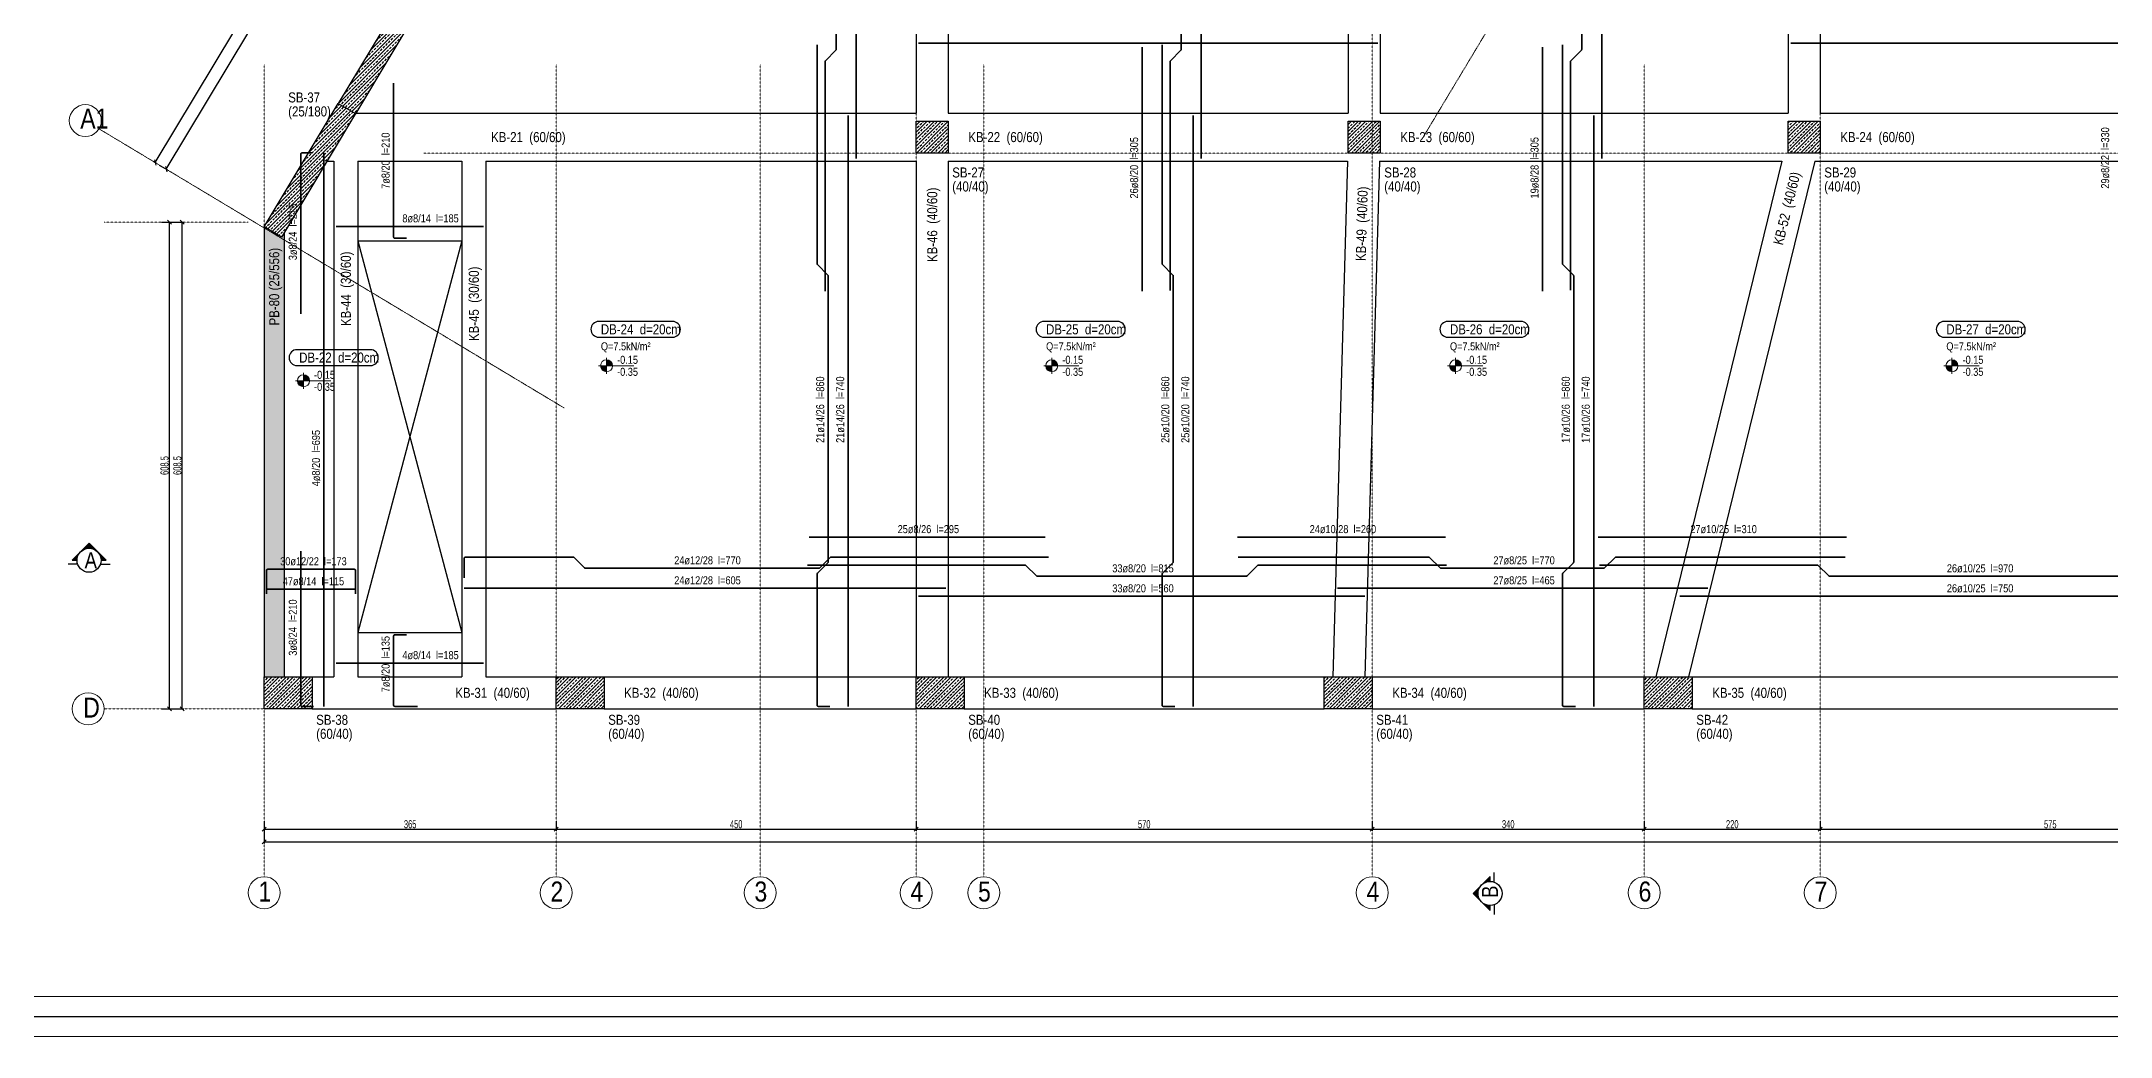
# Model space of a CAD drawing. Header units: millimetres. Extents: x -267 to 94375, y 6431 to 10838.
# Drawn here: x 64908 to 67494, y 6532 to 7776 of the extents above; entities that cross this region are included whole.
import ezdxf
from ezdxf.enums import TextEntityAlignment as Align

# ---------------------------------------------------------------- set-up
doc = ezdxf.new("R2010")
doc.units = ezdxf.units.MM
doc.header["$LTSCALE"] = 0.0001
doc.linetypes.add('DASHED', pattern=[19.05, 12.7, -6.35])
for name, color, linetype, lineweight in [('AKS BALONU (BEYKENT)', 7, 'Continuous', 20), ('AKS CIZGISI (BEYKENT)', 252, 'DASHED', 20), ('AKS NO (BEYKENT)', 3, 'Continuous', 20), ('AKS OLCU (BEYKENT)', 200, 'Continuous', 20), ('CIZGI (BEYKENT)', 1, 'Continuous', 20), ('DONATI (BEYKENT)', 4, 'Continuous', 35), ('DONATI YAZISI (BEYKENT)', 3, 'Continuous', 20), ('DOSEME ISMI (BEYKENT)', 9, 'Continuous', 20), ('DOSEME PAFTA (BEYKENT)', 3, 'Continuous', 20), ('DOSEME SINIRI (BEYKENT)', 2, 'Continuous', 30), ('KESIT (BEYKENT)', 151, 'Continuous', 25), ('KESIT ISMI (BEYKENT)', 6, 'Continuous', 20), ('KIRIS (BEYKENT)', 2, 'Continuous', 30), ('KIRIS ISMI (BEYKENT)', 40, 'Continuous', 20), ('KOLON (BEYKENT)', 3, 'Continuous', 30), ('KOLON ISMI (BEYKENT)', 91, 'Continuous', 20), ('KOT CIZGI (BEYKENT)', 120, 'Continuous', 20), ('KOT YAZI (BEYKENT)', 7, 'Continuous', 20), ('PERDE (BEYKENT)', 6, 'Continuous', 30), ('PERDE ISMI (BEYKENT)', 240, 'Continuous', 20), ('SHEETSUMMARY-50', 152, 'Continuous', 20), ('SheetView', 40, 'Continuous', 20), ('SheetViewOut', 231, 'Continuous', 20), ('TARAMA (BEYKENT)', 252, 'Continuous', 25), ('YAZI (BEYKENT)', 140, 'Continuous', 20)]:
    doc.layers.add(name, color=color, linetype=linetype, lineweight=lineweight)
doc.styles.add('DONATI YAZISI (BEYKENT)', font='')
doc.styles.add('DSMOLC-50', font='bahnschrift light condensed', dxfattribs={"width": 0.75, "height": 10})
doc.styles.add('KOT (BEYKENT)', font='')
doc.styles.add('YAZI (BEYKENT)', font='')
doc.styles.get('DONATI YAZISI (BEYKENT)').set_extended_font_data('Bahnschrift Light Condensed')
doc.styles.get('KOT (BEYKENT)').set_extended_font_data('Bahnschrift Light Condensed')
doc.styles.get('YAZI (BEYKENT)').set_extended_font_data('Bahnschrift Light Condensed')
doc.dimstyles.new('DSMOLC-50', dxfattribs={"dimtxt": 10, "dimasz": 5, "dimexe": 2, "dimexo": 2, "dimgap": 1, "dimtad": 1, "dimdec": 1, "dimrnd": 0.5, "dimzin": 12, "dimdsep": 46, "dimtxsty": 'DSMOLC-50', "dimblk": 'OBLIQUE', "dimblk1": 'OBLIQUE', "dimblk2": 'OBLIQUE', "dimcen": 0, "dimclrt": 7, "dimadec": 0, "dimazin": 0, "dimtfac": 1, "dimtdec": 4, "dimtix": 1, "dimtmove": 2, "dimatfit": 3, "dimfxl": 1, "dimtzin": 0, "dimarcsym": 0})
pattern_1 = [(45, (63534.0714, 6088.7264), (-4.490128, 4.490128), []), (45, (63538.5616, 6088.7264), (-4.490128, 4.490128), [3.175, -1.5875])]
pattern_2 = [(45, (63534.0714, 6088.7264), (-4.419417, 4.419417), []), (45, (63538.491, 6088.7264), (-4.419417, 4.419417), [3.125, -1.5625])]

# ---------------------------------------------------------------- blocks, each defined once
blk = doc.blocks.new('_Oblique')
at = {"color": 0, "linetype": 'ByBlock', "lineweight": -2}
blk.add_line((-0.5, -0.5), (0.5, 0.5), dxfattribs=at)
blk = doc.blocks.new('*D1121')
at = {"layer": 'AKS OLCU (BEYKENT)', "color": 0, "lineweight": -2, "transparency": 16777216}
for p, q in [((65186, 6801.3), (65186, 6789.3)), ((65186, 6791.3), (65551, 6791.3)), ((65551, 6801.3), (65551, 6789.3))]:
    blk.add_line(p, q, dxfattribs=at)
at = {"layer": 'DEFPOINTS', "color": 0, "lineweight": -3, "transparency": 16777216}
for p in [(65186, 6803.3), (65551, 6803.3), (65551, 6791.3)]:
    blk.add_point(p, dxfattribs=at)
at = {"layer": 'AKS OLCU (BEYKENT)', "color": 0, "lineweight": -2, "transparency": 16777216, "xscale": 5, "yscale": 5, "zscale": 5, "rotation": 180}
blk.add_blockref('_Oblique', (65186, 6791.3), dxfattribs=at)
at = {"layer": 'AKS OLCU (BEYKENT)', "color": 0, "lineweight": -2, "transparency": 16777216, "xscale": 5, "yscale": 5, "zscale": 5}
blk.add_blockref('_Oblique', (65551, 6791.3), dxfattribs=at)
at = {"layer": 'AKS OLCU (BEYKENT)', "color": 7, "transparency": 16777216, "insert": (65368.5, 6797.4), "char_height": 10, "attachment_point": 5, "style": 'DSMOLC-50'}
blk.add_mtext('365', dxfattribs=at)
blk = doc.blocks.new('*D1122')
at = {"layer": 'AKS OLCU (BEYKENT)', "color": 0, "lineweight": -2, "transparency": 16777216}
for p, q in [((65551, 6801.3), (65551, 6789.3)), ((65551, 6791.3), (66001, 6791.3)), ((66001, 6801.3), (66001, 6789.3))]:
    blk.add_line(p, q, dxfattribs=at)
at = {"layer": 'DEFPOINTS', "color": 0, "lineweight": -3, "transparency": 16777216}
for p in [(65551, 6803.3), (66001, 6803.3), (66001, 6791.3)]:
    blk.add_point(p, dxfattribs=at)
at = {"layer": 'AKS OLCU (BEYKENT)', "color": 0, "lineweight": -2, "transparency": 16777216, "xscale": 5, "yscale": 5, "zscale": 5, "rotation": 180}
blk.add_blockref('_Oblique', (65551, 6791.3), dxfattribs=at)
at = {"layer": 'AKS OLCU (BEYKENT)', "color": 0, "lineweight": -2, "transparency": 16777216, "xscale": 5, "yscale": 5, "zscale": 5}
blk.add_blockref('_Oblique', (66001, 6791.3), dxfattribs=at)
at = {"layer": 'AKS OLCU (BEYKENT)', "color": 7, "transparency": 16777216, "insert": (65776, 6797.4), "char_height": 10, "attachment_point": 5, "style": 'DSMOLC-50'}
blk.add_mtext('450', dxfattribs=at)
blk = doc.blocks.new('*D1123')
at = {"layer": 'AKS OLCU (BEYKENT)', "color": 0, "lineweight": -2, "transparency": 16777216}
for p, q in [((66001, 6801.3), (66001, 6789.3)), ((66001, 6791.3), (66571, 6791.3)), ((66571, 6801.3), (66571, 6789.3))]:
    blk.add_line(p, q, dxfattribs=at)
at = {"layer": 'DEFPOINTS', "color": 0, "lineweight": -3, "transparency": 16777216}
for p in [(66001, 6803.3), (66571, 6803.3), (66571, 6791.3)]:
    blk.add_point(p, dxfattribs=at)
at = {"layer": 'AKS OLCU (BEYKENT)', "color": 0, "lineweight": -2, "transparency": 16777216, "xscale": 5, "yscale": 5, "zscale": 5, "rotation": 180}
blk.add_blockref('_Oblique', (66001, 6791.3), dxfattribs=at)
at = {"layer": 'AKS OLCU (BEYKENT)', "color": 0, "lineweight": -2, "transparency": 16777216, "xscale": 5, "yscale": 5, "zscale": 5}
blk.add_blockref('_Oblique', (66571, 6791.3), dxfattribs=at)
at = {"layer": 'AKS OLCU (BEYKENT)', "color": 7, "transparency": 16777216, "insert": (66286, 6797.4), "char_height": 10, "attachment_point": 5, "style": 'DSMOLC-50'}
blk.add_mtext('570', dxfattribs=at)
blk = doc.blocks.new('*D1124')
at = {"layer": 'AKS OLCU (BEYKENT)', "color": 0, "lineweight": -2, "transparency": 16777216}
for p, q in [((66571, 6801.3), (66571, 6789.3)), ((66571, 6791.3), (66911, 6791.3)), ((66911, 6801.3), (66911, 6789.3))]:
    blk.add_line(p, q, dxfattribs=at)
at = {"layer": 'DEFPOINTS', "color": 0, "lineweight": -3, "transparency": 16777216}
for p in [(66571, 6803.3), (66911, 6803.3), (66911, 6791.3)]:
    blk.add_point(p, dxfattribs=at)
at = {"layer": 'AKS OLCU (BEYKENT)', "color": 0, "lineweight": -2, "transparency": 16777216, "xscale": 5, "yscale": 5, "zscale": 5, "rotation": 180}
blk.add_blockref('_Oblique', (66571, 6791.3), dxfattribs=at)
at = {"layer": 'AKS OLCU (BEYKENT)', "color": 0, "lineweight": -2, "transparency": 16777216, "xscale": 5, "yscale": 5, "zscale": 5}
blk.add_blockref('_Oblique', (66911, 6791.3), dxfattribs=at)
at = {"layer": 'AKS OLCU (BEYKENT)', "color": 7, "transparency": 16777216, "insert": (66741, 6797.4), "char_height": 10, "attachment_point": 5, "style": 'DSMOLC-50'}
blk.add_mtext('340', dxfattribs=at)
blk = doc.blocks.new('*D1125')
at = {"layer": 'AKS OLCU (BEYKENT)', "color": 0, "lineweight": -2, "transparency": 16777216}
for p, q in [((66911, 6801.3), (66911, 6789.3)), ((66911, 6791.3), (67131, 6791.3)), ((67131, 6801.3), (67131, 6789.3))]:
    blk.add_line(p, q, dxfattribs=at)
at = {"layer": 'DEFPOINTS', "color": 0, "lineweight": -3, "transparency": 16777216}
for p in [(66911, 6803.3), (67131, 6803.3), (67131, 6791.3)]:
    blk.add_point(p, dxfattribs=at)
at = {"layer": 'AKS OLCU (BEYKENT)', "color": 0, "lineweight": -2, "transparency": 16777216, "xscale": 5, "yscale": 5, "zscale": 5, "rotation": 180}
blk.add_blockref('_Oblique', (66911, 6791.3), dxfattribs=at)
at = {"layer": 'AKS OLCU (BEYKENT)', "color": 0, "lineweight": -2, "transparency": 16777216, "xscale": 5, "yscale": 5, "zscale": 5}
blk.add_blockref('_Oblique', (67131, 6791.3), dxfattribs=at)
at = {"layer": 'AKS OLCU (BEYKENT)', "color": 7, "transparency": 16777216, "insert": (67021, 6797.4), "char_height": 10, "attachment_point": 5, "style": 'DSMOLC-50'}
blk.add_mtext('220', dxfattribs=at)
blk = doc.blocks.new('*D1126')
at = {"layer": 'AKS OLCU (BEYKENT)', "color": 0, "lineweight": -2, "transparency": 16777216}
for p, q in [((67131, 6801.3), (67131, 6789.3)), ((67131, 6791.3), (67706, 6791.3)), ((67706, 6801.3), (67706, 6789.3))]:
    blk.add_line(p, q, dxfattribs=at)
at = {"layer": 'DEFPOINTS', "color": 0, "lineweight": -3, "transparency": 16777216}
for p in [(67131, 6803.3), (67706, 6803.3), (67706, 6791.3)]:
    blk.add_point(p, dxfattribs=at)
at = {"layer": 'AKS OLCU (BEYKENT)', "color": 0, "lineweight": -2, "transparency": 16777216, "xscale": 5, "yscale": 5, "zscale": 5, "rotation": 180}
blk.add_blockref('_Oblique', (67131, 6791.3), dxfattribs=at)
at = {"layer": 'AKS OLCU (BEYKENT)', "color": 0, "lineweight": -2, "transparency": 16777216, "xscale": 5, "yscale": 5, "zscale": 5}
blk.add_blockref('_Oblique', (67706, 6791.3), dxfattribs=at)
at = {"layer": 'AKS OLCU (BEYKENT)', "color": 7, "transparency": 16777216, "insert": (67418.5, 6797.3), "char_height": 10, "attachment_point": 5, "style": 'DSMOLC-50'}
blk.add_mtext('575', dxfattribs=at)
blk = doc.blocks.new('*D1145')
at = {"layer": 'AKS OLCU (BEYKENT)', "color": 0, "lineweight": -2, "transparency": 16777216}
for p, q in [((65186, 6801.3), (65186, 6773.3)), ((71556, 6801.3), (71556, 6773.3)), ((65186, 6775.3), (71556, 6775.3))]:
    blk.add_line(p, q, dxfattribs=at)
at = {"layer": 'DEFPOINTS', "color": 0, "lineweight": -3, "transparency": 16777216}
for p in [(65186, 6803.3), (71556, 6803.3), (71556, 6775.3)]:
    blk.add_point(p, dxfattribs=at)
at = {"layer": 'AKS OLCU (BEYKENT)', "color": 0, "lineweight": -2, "transparency": 16777216, "xscale": 5, "yscale": 5, "zscale": 5, "rotation": 180}
blk.add_blockref('_Oblique', (65186, 6775.3), dxfattribs=at)
at = {"layer": 'AKS OLCU (BEYKENT)', "color": 0, "lineweight": -2, "transparency": 16777216, "xscale": 5, "yscale": 5, "zscale": 5}
blk.add_blockref('_Oblique', (71556, 6775.3), dxfattribs=at)
at = {"layer": 'AKS OLCU (BEYKENT)', "color": 7, "transparency": 16777216, "insert": (68371, 6781.4), "char_height": 10, "attachment_point": 5, "style": 'DSMOLC-50'}
blk.add_mtext('6370', dxfattribs=at)
blk = doc.blocks.new('*D1146')
at = {"layer": 'AKS OLCU (BEYKENT)', "color": 0, "lineweight": -2, "transparency": 16777216}
for p, q in [((65057.6, 7550.2), (65069.6, 7550.2)), ((65067.6, 6941.8), (65067.6, 7550.2)), ((65057.6, 6941.8), (65069.6, 6941.8))]:
    blk.add_line(p, q, dxfattribs=at)
at = {"layer": 'DEFPOINTS', "color": 0, "lineweight": -3, "transparency": 16777216}
for p in [(65055.6, 7550.2), (65067.6, 7550.2), (65055.6, 6941.8)]:
    blk.add_point(p, dxfattribs=at)
at = {"layer": 'AKS OLCU (BEYKENT)', "color": 0, "lineweight": -2, "transparency": 16777216, "xscale": 5, "yscale": 5, "zscale": 5}
for p, rotation in [((65067.6, 7550.2), 90), ((65067.6, 6941.8), 270)]:
    blk.add_blockref('_Oblique', p, dxfattribs=dict(at, rotation=rotation))
at = {"layer": 'AKS OLCU (BEYKENT)', "color": 7, "transparency": 16777216, "insert": (65061.5, 7246), "char_height": 10, "attachment_point": 5, "rotation": 90, "style": 'DSMOLC-50'}
blk.add_mtext('608.5', dxfattribs=at)
blk = doc.blocks.new('*D1147')
at = {"layer": 'AKS OLCU (BEYKENT)', "color": 0, "lineweight": -2, "transparency": 16777216}
for p, q in [((65057.6, 7550.2), (65085.6, 7550.2)), ((65083.6, 6941.8), (65083.6, 7550.2)), ((65057.6, 6941.8), (65085.6, 6941.8))]:
    blk.add_line(p, q, dxfattribs=at)
at = {"layer": 'DEFPOINTS', "color": 0, "lineweight": -3, "transparency": 16777216}
for p in [(65055.6, 7550.2), (65083.6, 7550.2), (65055.6, 6941.8)]:
    blk.add_point(p, dxfattribs=at)
at = {"layer": 'AKS OLCU (BEYKENT)', "color": 0, "lineweight": -2, "transparency": 16777216, "xscale": 5, "yscale": 5, "zscale": 5}
for p, rotation in [((65083.6, 7550.2), 90), ((65083.6, 6941.8), 270)]:
    blk.add_blockref('_Oblique', p, dxfattribs=dict(at, rotation=rotation))
at = {"layer": 'AKS OLCU (BEYKENT)', "color": 7, "transparency": 16777216, "insert": (65077.5, 7246), "char_height": 10, "attachment_point": 5, "rotation": 90, "style": 'DSMOLC-50'}
blk.add_mtext('608.5', dxfattribs=at)
blk = doc.blocks.new('*D1148')
at = {"layer": 'AKS OLCU (BEYKENT)', "color": 0, "lineweight": -2, "transparency": 16777216}
for p, q in [((65063.5, 7616.7), (65358.4, 8107.8)), ((65349.8, 8112.9), (65360.1, 8106.8)), ((65054.9, 7621.8), (65065.2, 7615.6))]:
    blk.add_line(p, q, dxfattribs=at)
at = {"layer": 'DEFPOINTS', "color": 0, "lineweight": -3, "transparency": 16777216}
for p in [(65348.1, 8114), (65358.4, 8107.8), (65053.2, 7622.8)]:
    blk.add_point(p, dxfattribs=at)
at = {"layer": 'AKS OLCU (BEYKENT)', "color": 0, "lineweight": -2, "transparency": 16777216, "xscale": 5, "yscale": 5, "zscale": 5}
for p, rotation in [((65358.4, 8107.8), 59.02034631151614), ((65063.5, 7616.7), 239.0203463115161)]:
    blk.add_blockref('_Oblique', p, dxfattribs=dict(at, rotation=rotation))
at = {"layer": 'AKS OLCU (BEYKENT)', "color": 7, "transparency": 16777216, "insert": (65205.7, 7865.4), "char_height": 10, "attachment_point": 5, "rotation": 59.0203, "style": 'DSMOLC-50'}
blk.add_mtext('573', dxfattribs=at)
blk = doc.blocks.new('*D1151')
at = {"layer": 'AKS OLCU (BEYKENT)', "color": 0, "lineweight": -2, "transparency": 16777216}
for p, q in [((65049.8, 7624.9), (65949.8, 9124)), ((65951.6, 9123), (65948.1, 9125.1)), ((65051.5, 7623.9), (65048.1, 7625.9))]:
    blk.add_line(p, q, dxfattribs=at)
at = {"layer": 'DEFPOINTS', "color": 0, "lineweight": -3, "transparency": 16777216}
for p in [(65949.8, 9124), (65953.3, 9122), (65053.2, 7622.8)]:
    blk.add_point(p, dxfattribs=at)
at = {"layer": 'AKS OLCU (BEYKENT)', "color": 0, "lineweight": -2, "transparency": 16777216, "xscale": 5, "yscale": 5, "zscale": 5}
for p, rotation in [((65949.8, 9124), 59.02034631151614), ((65049.8, 7624.9), 239.0203463115161)]:
    blk.add_blockref('_Oblique', p, dxfattribs=dict(at, rotation=rotation))
at = {"layer": 'AKS OLCU (BEYKENT)', "color": 7, "transparency": 16777216, "insert": (65494.6, 8377.6), "char_height": 10, "attachment_point": 5, "rotation": 59.0203, "style": 'DSMOLC-50'}
blk.add_mtext('1748.5', dxfattribs=at)

msp = doc.modelspace()

# ---------------------------------------------------------------- hatches: boundary and pattern name
at = {"layer": 'KESIT (BEYKENT)', "lineweight": -3}
h = msp.add_hatch(color=256, dxfattribs=at)
h.dxf.hatch_style = 1
h.paths.add_polyline_path([(64977.71, 7138.11), (64967.1, 7148.72), (64956.5, 7138.11, -0.1989124), (64967.1, 7142.51, -0.1989124)])
h = msp.add_hatch(color=256, dxfattribs=at)
h.dxf.hatch_style = 1
h.paths.add_polyline_path([(64952.1, 7127.51, -0.1989124), (64956.5, 7138.11), (64945.89, 7127.51)])
h = msp.add_hatch(color=256, dxfattribs=at)
h.dxf.hatch_style = 1
h.paths.add_polyline_path([(64988.32, 7127.51), (64977.71, 7138.11, -0.1989124), (64982.1, 7127.51)])
h = msp.add_hatch(color=256, dxfattribs=at)
h.dxf.hatch_style = 1
h.paths.add_polyline_path([(66718.26, 6732.15), (66707.66, 6721.54, -0.1989124), (66718.26, 6725.94)])
h = msp.add_hatch(color=256, dxfattribs=at)
h.dxf.hatch_style = 1
h.paths.add_polyline_path([(66707.66, 6721.54), (66697.05, 6710.94), (66707.66, 6700.33, -0.1989124), (66703.26, 6710.94, -0.1989124)])
h = msp.add_hatch(color=256, dxfattribs=at)
h.dxf.hatch_style = 1
h.paths.add_polyline_path([(66718.26, 6695.94, -0.1989124), (66707.66, 6700.33), (66718.26, 6689.72)])
at = {"layer": 'KOT CIZGI (BEYKENT)'}
h = msp.add_hatch(color=256, dxfattribs=at)
h.dxf.hatch_style = 1
h.paths.add_polyline_path([(65613.95, 7378.23), (65613.95, 7370.73), (65621.45, 7370.73, 0.4142136)])
h = msp.add_hatch(color=256, dxfattribs=at)
h.dxf.hatch_style = 1
h.paths.add_polyline_path([(66170.42, 7378.23), (66170.42, 7370.73), (66177.92, 7370.73, 0.4142136)])
h = msp.add_hatch(color=256, dxfattribs=at)
h.dxf.hatch_style = 1
h.paths.add_polyline_path([(66675.26, 7378.23), (66675.26, 7370.73), (66682.76, 7370.73, 0.4142136)])
h = msp.add_hatch(color=256, dxfattribs=at)
h.dxf.hatch_style = 1
h.paths.add_polyline_path([(67295.68, 7378.23), (67295.68, 7370.73), (67303.18, 7370.73, 0.4142136)])
h = msp.add_hatch(color=256, dxfattribs=at)
h.dxf.hatch_style = 1
h.paths.add_polyline_path([(65235.18, 7351.97), (65227.68, 7351.97, 0.4142136), (65235.18, 7344.47)])
h = msp.add_hatch(color=256, dxfattribs=at)
h.dxf.hatch_style = 1
h.paths.add_polyline_path([(65235.18, 7359.47), (65235.18, 7351.97), (65242.68, 7351.97, 0.4142136)])
h = msp.add_hatch(color=256, dxfattribs=at)
h.dxf.hatch_style = 1
h.paths.add_polyline_path([(65613.95, 7370.73), (65606.45, 7370.73, 0.4142136), (65613.95, 7363.23)])
h = msp.add_hatch(color=256, dxfattribs=at)
h.dxf.hatch_style = 1
h.paths.add_polyline_path([(66170.42, 7370.73), (66162.92, 7370.73, 0.4142136), (66170.42, 7363.23)])
h = msp.add_hatch(color=256, dxfattribs=at)
h.dxf.hatch_style = 1
h.paths.add_polyline_path([(66675.26, 7370.73), (66667.76, 7370.73, 0.4142136), (66675.26, 7363.23)])
h = msp.add_hatch(color=256, dxfattribs=at)
h.dxf.hatch_style = 1
h.paths.add_polyline_path([(67295.68, 7370.73), (67288.18, 7370.73, 0.4142136), (67295.68, 7363.23)])
at = {"layer": 'TARAMA (BEYKENT)', "lineweight": -3}
h = msp.add_hatch(dxfattribs=at)
h.set_pattern_fill('ANSI33', color=256)
h.set_pattern_definition(pattern_1)
h.paths.add_polyline_path([(65486.22, 7996.05), (65464.8, 8008.92), (65278.69, 7698.94), (65298.95, 7686.77), (65300.53, 7686.77)])
at = {"layer": 'TARAMA (BEYKENT)'}
h = msp.add_hatch(dxfattribs=at)
h.set_pattern_fill('ANSI33', color=256, style=0, pattern_type=0)
h.set_pattern_definition(pattern_2)
h.paths.add_polyline_path([(65278.69, 7698.94), (65300.12, 7686.07), (65207.47, 7531.75), (65186.04, 7544.61)], flags=0)
h = msp.add_hatch(dxfattribs=at)
h.set_pattern_fill('ANSI33', color=256, style=0, pattern_type=0)
h.set_pattern_definition(pattern_2)
h.paths.add_polyline_path([(66001.04, 7676.77), (66041.04, 7676.77), (66041.04, 7636.77), (66001.04, 7636.77)], flags=0)
h = msp.add_hatch(dxfattribs=at)
h.set_pattern_fill('ANSI33', color=256, style=0, pattern_type=0)
h.set_pattern_definition(pattern_2)
h.paths.add_polyline_path([(66541.04, 7676.77), (66581.04, 7676.77), (66581.04, 7636.77), (66541.04, 7636.77)], flags=0)
h = msp.add_hatch(dxfattribs=at)
h.set_pattern_fill('ANSI33', color=256, style=0, pattern_type=0)
h.set_pattern_definition(pattern_2)
h.paths.add_polyline_path([(67091.04, 7676.77), (67131.04, 7676.77), (67131.04, 7636.77), (67091.04, 7636.77)], flags=0)
at = {"layer": 'TARAMA (BEYKENT)', "lineweight": -3}
h = msp.add_hatch(dxfattribs=at)
h.set_pattern_fill('ANSI33', color=256)
h.set_pattern_definition(pattern_1)
h.paths.add_polyline_path([(65211.04, 7537.69), (65207.47, 7531.75), (65186.04, 7544.61), (65185.94, 6981.77), (65211.04, 6981.77)])
at = {"layer": 'TARAMA (BEYKENT)'}
h = msp.add_hatch(dxfattribs=at)
h.set_pattern_fill('ANSI33', color=256, style=0, pattern_type=0)
h.set_pattern_definition(pattern_2)
h.paths.add_polyline_path([(65186.04, 6981.77), (65246.04, 6981.77), (65246.04, 6941.77), (65186.04, 6941.77)], flags=0)
h = msp.add_hatch(dxfattribs=at)
h.set_pattern_fill('ANSI33', color=256, style=0, pattern_type=0)
h.set_pattern_definition(pattern_2)
h.paths.add_polyline_path([(65551.04, 6981.77), (65611.04, 6981.77), (65611.04, 6941.77), (65551.04, 6941.77)], flags=0)
h = msp.add_hatch(dxfattribs=at)
h.set_pattern_fill('ANSI33', color=256, style=0, pattern_type=0)
h.set_pattern_definition(pattern_2)
h.paths.add_polyline_path([(66001.04, 6981.77), (66061.04, 6981.77), (66061.04, 6941.77), (66001.04, 6941.77)], flags=0)
h = msp.add_hatch(dxfattribs=at)
h.set_pattern_fill('ANSI33', color=256, style=0, pattern_type=0)
h.set_pattern_definition(pattern_2)
h.paths.add_polyline_path([(66511.06, 6981.77), (66571.06, 6981.77), (66571.06, 6941.77), (66511.06, 6941.77)], flags=0)
h = msp.add_hatch(dxfattribs=at)
h.set_pattern_fill('ANSI33', color=256, style=0, pattern_type=0)
h.set_pattern_definition(pattern_2)
h.paths.add_polyline_path([(66911.04, 6981.77), (66971.04, 6981.77), (66971.04, 6941.77), (66911.04, 6941.77)], flags=0)

# ---------------------------------------------------------------- linework, layer by layer
at = {"layer": 'AKS BALONU (BEYKENT)'}
for centre in [(64962.46, 7677.33), (64966.04, 6941.77), (65186.04, 6711.77), (65551.04, 6711.77), (65806, 6711.77, 0), (66001.04, 6711.77), (66085.43, 6711.77, 0), (66571.04, 6711.77), (66911.03, 6711.77), (67131.04, 6711.77)]:
    msp.add_circle(centre, 20, dxfattribs=at)
at = {"layer": 'AKS CIZGISI (BEYKENT)'}
for p, q in [((66001.04, 6731.77), (66001.04, 8660.8)), ((67203.73, 8604.49), (66633.26, 7654.32)), ((66571.04, 6731.77), (66571.04, 8232.08)), ((67131.04, 6731.77), (67131.04, 8197.07)), ((65186.04, 6731.77), (65186.04, 7748.07)), ((65551.04, 6731.77), (65551.04, 7748.07)), ((65806, 6731.77, 0), (65806, 7748.07, 0)), ((66085.43, 6731.77, 0), (66085.43, 7748.07, 0)), ((66911.03, 6731.77), (66911.03, 7748.07)), ((64979.61, 7667.04), (65560.85, 7318.07)), ((65385.37, 7636.77), (71771.03, 7636.77)), ((65166.04, 7550.16), (64986.04, 7550.16)), ((64986.04, 6941.77), (71771.03, 6941.77))]:
    msp.add_line(p, q, dxfattribs=at)
at = {"layer": 'CIZGI (BEYKENT)', "lineweight": -3}
for p, q in [((65303.07, 7527.21), (65433.07, 7037.21)), ((65433.07, 7527.21), (65303.07, 7037.21))]:
    msp.add_line(p, q, dxfattribs=at)
at = {"layer": 'DONATI (BEYKENT)'}
for points in [[(66318.34, 7465.04), (66318.34, 7751.15, -0.1989124), (66318.78, 7752.21), (66331.9, 7765.33, 0.1989124), (66332.34, 7766.39), (66332.34, 7932.15, 0.1989124), (66331.9, 7933.21), (66318.78, 7946.33, -0.1989124), (66318.34, 7947.39), (66318.34, 8188.44)], [(66818.89, 7465.25), (66818.89, 7751.15, -0.1989124), (66819.33, 7752.21), (66832.45, 7765.33, 0.1989124), (66832.89, 7766.39), (66832.89, 7932.15, 0.1989124), (66832.45, 7933.21), (66819.33, 7946.33, -0.1989124), (66818.89, 7947.39), (66818.89, 8173.65)], [(65887.01, 7463.95), (65887.01, 7751.15, -0.1989124), (65887.45, 7752.21), (65900.57, 7765.33, 0.1989124), (65901.01, 7766.39), (65901.01, 7932.15, 0.1989124), (65900.57, 7933.21), (65887.45, 7946.33, -0.1989124), (65887.01, 7947.39), (65887.01, 8162.35)], [(65893.01, 6944.77), (65878.51, 6944.77, -0.4142136), (65877.01, 6946.27), (65877.01, 7110.15, -0.1989124), (65877.45, 7111.21), (65890.57, 7124.33, 0.1989124), (65891.01, 7125.39), (65891.01, 7483.15, 0.1989124), (65890.57, 7484.21), (65877.45, 7497.33, -0.1989124), (65877.01, 7498.39), (65877.01, 7772.17)], [(66324.34, 6944.77), (66309.84, 6944.77, -0.4142136), (66308.34, 6946.27), (66308.34, 7110.15, -0.1989124), (66308.78, 7111.21), (66321.9, 7124.33, 0.1989124), (66322.34, 7125.39), (66322.34, 7483.15, 0.1989124), (66321.9, 7484.21), (66308.78, 7497.33, -0.1989124), (66308.34, 7498.39), (66308.34, 7772.17)], [(66824.89, 6944.77), (66810.39, 6944.77, -0.4142136), (66808.89, 6946.27), (66808.89, 7110.15, -0.1989124), (66809.33, 7111.21), (66822.45, 7124.33, 0.1989124), (66822.89, 7125.39), (66822.89, 7483.15, 0.1989124), (66822.45, 7484.21), (66809.33, 7497.33, -0.1989124), (66808.89, 7498.39), (66808.89, 7772.17)], [(65363.77, 7530.21), (65349.27, 7530.21, -0.4142136), (65347.77, 7531.71), (65347.77, 7724.21)], [(65231.75, 7435.91), (65231.75, 7635.41, -0.4142136), (65233.25, 7636.91), (65245.75, 7636.91)], [(65247.75, 6944.77), (65233.25, 6944.77, -0.4142136), (65231.75, 6946.27), (65231.75, 7138.77)], [(65188.96, 7085.36), (65188.96, 7114.78, -0.4142136), (65190.46, 7116.28), (65298.57, 7116.28, -0.4142136), (65300.07, 7114.78), (65300.07, 7085.36)], [(65436.07, 7105.48), (65436.07, 7129.98, -0.4142136), (65437.57, 7131.48), (65572.4, 7131.48, -0.1989124), (65573.46, 7131.04), (65586.58, 7117.91, 0.1989124), (65587.64, 7117.48), (65879.35, 7117.48, 0.1989124), (65880.41, 7117.91), (65893.53, 7131.04, -0.1989124), (65894.59, 7131.48), (66166.44, 7131.48)], [(65865.26, 7121.48), (66137.17, 7121.48, -0.1989124), (66138.23, 7121.04), (66151.35, 7107.91, 0.1989124), (66152.41, 7107.48), (66413.42, 7107.48, 0.1989124), (66414.48, 7107.91), (66427.6, 7121.04, -0.1989124), (66428.66, 7121.48), (66663.67, 7121.48)], [(66403.59, 7131.48), (66641.71, 7131.48, -0.1989124), (66642.77, 7131.04), (66655.89, 7117.91, 0.1989124), (66656.95, 7117.48), (66860.27, 7117.48, 0.1989124), (66861.33, 7117.91), (66874.46, 7131.04, -0.1989124), (66875.52, 7131.48), (67161.98, 7131.48)], [(66855.17, 7121.48), (67127.47, 7121.48, -0.1989124), (67128.53, 7121.04), (67141.65, 7107.91, 0.1989124), (67142.71, 7107.48), (67516.93, 7107.48, 0.1989124), (67517.99, 7107.91), (67531.11, 7121.04, -0.1989124), (67532.17, 7121.48), (67813.57, 7121.48)], [(65363.77, 7034.21), (65349.27, 7034.21, 0.4142136), (65347.77, 7032.71), (65347.77, 6946.27, 0.4142136), (65349.27, 6944.77), (65377.77, 6944.77)]]:
    msp.add_lwpolyline(points, format="xyb", dxfattribs=at)
for points in [[(65926.01, 7629.77), (65926.01, 8048.77)], [(66357.34, 7629.77), (66357.34, 8048.77)], [(66857.89, 7629.77), (66857.89, 8048.77)], [(66004.01, 7774.1), (66578.04, 7774.1)], [(66283.34, 7464.27), (66283.34, 7769.27)], [(66783.89, 7464.27), (66783.89, 7769.27)], [(67094.04, 7774.1), (67749.97, 7774.1)], [(65916.01, 6944.77), (65916.01, 7683.77)], [(66347.34, 6944.77), (66347.34, 7683.77)], [(66847.89, 6944.77), (66847.89, 7683.77)], [(65260.75, 6944.77), (65260.75, 7636.91)], [(65276.07, 7545.14), (65460.07, 7545.14)], [(65867.1, 7156.48), (66162.1, 7156.48)], [(66402.78, 7156.48), (66662.78, 7156.48)], [(66853.61, 7156.48), (67163.61, 7156.48)], [(65188.96, 7091.28), (65300.07, 7091.28)], [(65436.07, 7092.48), (66038.04, 7092.48)], [(66527.79, 7092.48), (66990.6, 7092.48)], [(66003.95, 7082.48), (66561.81, 7082.48)], [(66955.42, 7082.48), (67703.04, 7082.48)], [(65276.07, 6998.89), (65460.07, 6998.89)]]:
    msp.add_lwpolyline(points, dxfattribs=at)
at = {"layer": 'DOSEME PAFTA (BEYKENT)', "lineweight": -3}
for points in [[(65604.23, 7406.45), (65696.46, 7406.45, 1), (65696.46, 7426.23), (65604.23, 7426.23, 1)], [(66160.7, 7406.45), (66252.5, 7406.45, 1), (66252.5, 7426.23), (66160.7, 7426.23, 1)], [(66665.55, 7406.45), (66756.97, 7406.45, 1), (66756.97, 7426.23), (66665.55, 7426.23, 1)], [(67285.97, 7406.45), (67377.3, 7406.45, 1), (67377.3, 7426.23), (67285.97, 7426.23, 1)], [(65227.13, 7371.11), (65318.8, 7371.11, 1), (65318.8, 7390.89), (65227.13, 7390.89, 1)]]:
    msp.add_lwpolyline(points, format="xyb", close=True, dxfattribs=at)
at = {"layer": 'DOSEME SINIRI (BEYKENT)', "lineweight": -3}
for p, q in [((65303.07, 7527.21), (65433.07, 7527.21)), ((65303.07, 7037.21), (65433.07, 7037.21))]:
    msp.add_line(p, q, dxfattribs=at)
at = {"layer": 'KESIT (BEYKENT)', "lineweight": -3, "flags": 128}
for points in [[(64982.1, 7127.51), (64988.32, 7127.51), (64967.1, 7148.72), (64945.89, 7127.51), (64952.1, 7127.51)], [(64952.96, 7122.51), (64940.89, 7122.51)], [(64981.25, 7122.51), (64993.32, 7122.51)], [(66718.26, 6725.94), (66718.26, 6732.15), (66697.05, 6710.94), (66718.26, 6689.72), (66718.26, 6695.94)], [(66723.26, 6725.08), (66723.26, 6737.15)], [(66723.26, 6696.79), (66723.26, 6684.72)]]:
    msp.add_lwpolyline(points, dxfattribs=at)
at = {"layer": 'KESIT (BEYKENT)', "lineweight": -3}
for centre in [(64967.1, 7127.51), (66718.26, 6710.94)]:
    msp.add_circle(centre, 15, dxfattribs=at)
at = {"layer": 'KIRIS (BEYKENT)'}
for p, q in [((66000.94, 8011.87), (66001.04, 7686.77)), ((66041.04, 8011.77), (66041.04, 7686.77)), ((66541.04, 8011.77), (66541.04, 7686.77)), ((66581.04, 8011.77), (66581.04, 7686.77)), ((67091.04, 8011.77), (67091.04, 7686.77)), ((67131.04, 8011.87), (67131.04, 7686.77)), ((65300.53, 7686.77), (66001.04, 7686.77)), ((66041.04, 7686.77), (66541.04, 7686.77)), ((66581.04, 7686.77), (67091.04, 7686.77)), ((67131.04, 7686.77), (67669.81, 7686.77)), ((65264.41, 7626.77), (65273.07, 7626.77)), ((65273.07, 7626.77), (65273.07, 6981.77)), ((65303.07, 7626.77), (65433.07, 7626.77)), ((65303.07, 7626.77), (65303.07, 6981.77)), ((65433.07, 7626.77), (65433.07, 6981.77)), ((65463.07, 7626.77), (66001.04, 7626.77)), ((65463.07, 7626.77), (65463.07, 6981.77)), ((66001.04, 7626.77), (66000.94, 6981.67)), ((66041.04, 7626.77), (66540.16, 7626.77)), ((66041.04, 7626.77), (66041.04, 6981.67)), ((66540.16, 7626.77), (66521.6, 6981.67)), ((66580.18, 7626.77), (66561.62, 6981.67)), ((66580.18, 7626.77), (67083.11, 7626.77)), ((67083.11, 7626.77), (66925.31, 6981.67)), ((67124.29, 7626.77), (66966.5, 6981.67)), ((67124.29, 7626.77), (67666.04, 7626.77)), ((65245.94, 6981.77), (65273.07, 6981.77)), ((65303.07, 6981.77), (65433.07, 6981.77)), ((65463.07, 6981.77), (65550.94, 6981.77)), ((65610.94, 6981.77), (66000.94, 6981.77)), ((66060.94, 6981.77), (66511.06, 6981.77)), ((66571.06, 6981.77), (66911.04, 6981.77)), ((66971.04, 6981.77), (67646.14, 6981.77)), ((65245.94, 6941.77), (65550.94, 6941.77)), ((65610.94, 6941.77), (66000.94, 6941.77)), ((66060.94, 6941.77), (66511.06, 6941.77)), ((66571.06, 6941.77), (66911.04, 6941.77)), ((66971.04, 6941.77), (67646.14, 6941.77))]:
    msp.add_line(p, q, dxfattribs=at)
at = {"layer": 'KOLON (BEYKENT)'}
for points in [[(65278.69, 7698.94), (65300.12, 7686.07), (65207.47, 7531.75), (65186.04, 7544.61)], [(66001.04, 7676.77), (66041.04, 7676.77), (66041.04, 7636.77), (66001.04, 7636.77)], [(66541.04, 7676.77), (66581.04, 7676.77), (66581.04, 7636.77), (66541.04, 7636.77)], [(67091.04, 7676.77), (67131.04, 7676.77), (67131.04, 7636.77), (67091.04, 7636.77)], [(65186.04, 6981.77), (65246.04, 6981.77), (65246.04, 6941.77), (65186.04, 6941.77)], [(65551.04, 6981.77), (65611.04, 6981.77), (65611.04, 6941.77), (65551.04, 6941.77)], [(66001.04, 6981.77), (66061.04, 6981.77), (66061.04, 6941.77), (66001.04, 6941.77)], [(66511.06, 6981.77), (66571.06, 6981.77), (66571.06, 6941.77), (66511.06, 6941.77)], [(66911.04, 6981.77), (66971.04, 6981.77), (66971.04, 6941.77), (66911.04, 6941.77)]]:
    msp.add_lwpolyline(points, close=True, dxfattribs=at)
at = {"layer": 'KOT CIZGI (BEYKENT)'}
for p, q in [((65613.95, 7380.73), (65613.95, 7360.73)), ((66170.42, 7380.73), (66170.42, 7360.73)), ((66675.26, 7380.73), (66675.26, 7360.73)), ((67295.68, 7380.73), (67295.68, 7360.73)), ((65225.18, 7351.97), (65269.21, 7351.97)), ((65235.18, 7361.97), (65235.18, 7341.97)), ((65603.95, 7370.73), (65647.97, 7370.73)), ((66160.42, 7370.73), (66204.45, 7370.73)), ((66665.26, 7370.73), (66709.29, 7370.73)), ((67285.68, 7370.73), (67329.71, 7370.73))]:
    msp.add_line(p, q, dxfattribs=at)
for centre in [(65613.95, 7370.73), (66170.42, 7370.73), (66675.26, 7370.73), (67295.68, 7370.73), (65235.18, 7351.97)]:
    msp.add_circle(centre, 7.5, dxfattribs=at)
at = {"layer": 'PERDE (BEYKENT)'}
for p, q in [((65464.8, 8008.92), (65278.64, 7698.85)), ((65486.22, 7996.05), (65300.06, 7685.99)), ((65186.04, 7544.5), (65185.94, 6981.67)), ((65211.04, 7537.88), (65211.04, 6981.67))]:
    msp.add_line(p, q, dxfattribs=at)
at = {"layer": 'SHEETSUMMARY-50', "const_width": 2, "flags": 128}
msp.add_lwpolyline([(57239.42, 6556.81), (72579.28, 6556.81), (72579.28, 10706.81), (57239.42, 10706.81)], close=True, dxfattribs=at)
at = {"layer": 'SheetView'}
msp.add_lwpolyline([(57264.42, 6581.81), (71954.28, 6581.81), (71954.28, 10681.81), (57264.42, 10681.81)], close=True, dxfattribs=at)
at = {"layer": 'SheetViewOut'}
msp.add_lwpolyline([(57214.42, 6531.81), (72604.28, 6531.81), (72604.28, 10731.81), (57214.42, 10731.81)], close=True, dxfattribs=at)

# ---------------------------------------------------------------- texts
at = {"layer": 'AKS NO (BEYKENT)', "style": 'YAZI (BEYKENT)'}
for s, p in [('A1', (64956.16, 7667.45)), ('D', (64959.88, 6930.77)), ('1', (65178.94, 6700.77)), ('2', (65543.9, 6700.77)), ('3', (65798.87, 6700.77, 0)), ('4', (65993.91, 6700.77)), ('5', (66078.31, 6700.77, 0)), ('4', (66563.97, 6700.77)), ('6', (66903.96, 6700.77)), ('7', (67123.91, 6700.77))]:
    msp.add_text(s, height=25, dxfattribs=at).set_placement(p)
at = {"layer": 'DONATI YAZISI (BEYKENT)', "style": 'DONATI YAZISI (BEYKENT)'}
for s, p in [('7ø8/20  l=210', (65337.77, 7627.21)), (' 26ø8/20  l=305', (66273.34, 7616.77)), (' 19ø8/28  l=305', (66773.89, 7616.77)), (' 29ø8/22  l=330', (67487.09, 7629.05)), (' 3ø8/24  l=215', (65221.75, 7536.41)), (' 21ø14/26  l=860', (65881.01, 7314.27)), (' 21ø14/26  l=740', (65906.01, 7314.27)), (' 25ø10/20  l=860', (66312.34, 7314.27)), (' 25ø10/20  l=740', (66337.34, 7314.27)), (' 17ø10/26  l=860', (66812.89, 7314.27)), (' 17ø10/26  l=740', (66837.89, 7314.27)), (' 4ø8/20  l=695', (65250.75, 7253.64)), (' 3ø8/24  l=210', (65221.75, 7041.77)), ('7ø8/20  l=135', (65337.77, 6997.65))]:
    msp.add_text(s, height=10, rotation=90, dxfattribs=at).set_placement(p, align=Align.MIDDLE_CENTER)
for s, p in [('8ø8/14  l=185', (65393.95, 7555.14)), (' 25ø8/26  l=295', (66014.6, 7166.48)), (' 24ø10/28  l=260', (66532.78, 7166.48)), (' 27ø10/25  l=310', (67008.61, 7166.48)), (' 30ø12/22  l=173', (65246, 7126.28)), (' 24ø12/28  l=770', (65738.54, 7127.48)), (' 33ø8/20  l=815', (66282.88, 7117.48)), (' 27ø8/25  l=770', (66759.2, 7127.48)), (' 26ø10/25  l=970', (67329.23, 7117.48)), (' 47ø8/14  l=115', (65246, 7101.28)), (' 24ø12/28  l=605', (65738.54, 7102.48)), (' 33ø8/20  l=560', (66282.88, 7092.48)), (' 27ø8/25  l=465', (66759.2, 7102.48)), (' 26ø10/25  l=750', (67329.23, 7092.48)), ('4ø8/14  l=185', (65393.95, 7008.89))]:
    msp.add_text(s, height=10, dxfattribs=at).set_placement(p, align=Align.MIDDLE_CENTER)
at = {"layer": 'DOSEME ISMI (BEYKENT)', "style": 'YAZI (BEYKENT)'}
for s, p in [('DB-24  d=20cm', (65606.87, 7410.11)), ('DB-25  d=20cm', (66163.34, 7410.11)), ('DB-26  d=20cm', (66668.19, 7410.11)), ('DB-27  d=20cm', (67288.61, 7410.11)), ('DB-22  d=20cm', (65229.77, 7374.76))]:
    msp.add_text(s, height=12.5, dxfattribs=at).set_placement(p)
at = {"layer": 'KESIT ISMI (BEYKENT)', "style": 'YAZI (BEYKENT)'}
msp.add_text('A', height=20, dxfattribs=at).set_placement((64961.65, 7117.63))
msp.add_text('B', height=20, rotation=90, dxfattribs=at).set_placement((66728.13, 6705.48))
at = {"layer": 'KIRIS ISMI (BEYKENT)', "style": 'YAZI (BEYKENT)'}
for s, p in [('KB-21  (60/60)', (65469.66, 7650.52)), ('KB-22  (60/60)', (66066.14, 7650.52)), ('KB-23  (60/60)', (66606.04, 7650.52)), ('KB-24  (60/60)', (67156.04, 7650.52)), ('KB-31  (40/60)', (65424.92, 6955.52)), ('KB-32  (40/60)', (65635.94, 6955.52)), ('KB-33  (40/60)', (66085.94, 6955.52)), ('KB-34  (40/60)', (66596.09, 6955.52)), ('KB-35  (40/60)', (66996.04, 6955.52))]:
    msp.add_text(s, height=12.5, dxfattribs=at).set_placement(p)
for s, rotation, p in [('KB-52  (40/60)', 76.25513, (67084.24, 7520.86)), ('KB-46  (40/60)', 90, (66027.29, 7500.48)), ('KB-49  (40/60)', 88.35175, (66562.83, 7501.65)), ('KB-44  (30/60)', 90, (65294.33, 7420.47)), ('KB-45  (30/60)', 90, (65454.33, 7401.69))]:
    msp.add_text(s, height=12.5, rotation=rotation, dxfattribs=at).set_placement(p)
at = {"layer": 'KOLON ISMI (BEYKENT)', "style": 'YAZI (BEYKENT)'}
for s, p in [('SB-37', (65216.04, 7700.1)), ('(25/180)', (65216.04, 7682.6)), ('SB-27', (66046.04, 7606.24)), ('SB-28', (66586.04, 7606.24)), ('SB-29', (67136.04, 7606.24)), ('(40/40)', (66046.04, 7588.74)), ('(40/40)', (66586.04, 7588.74)), ('(40/40)', (67136.04, 7588.74)), ('SB-38', (65251.04, 6921.77)), ('SB-39', (65616.04, 6921.77)), ('SB-40', (66066.04, 6921.77)), ('SB-41', (66576.06, 6921.77)), ('SB-42', (66976.04, 6921.77)), ('(60/40)', (65251.04, 6904.27)), ('(60/40)', (65616.04, 6904.27)), ('(60/40)', (66066.04, 6904.27)), ('(60/40)', (66576.06, 6904.27)), ('(60/40)', (66976.04, 6904.27))]:
    msp.add_text(s, height=12.5, dxfattribs=at).set_placement(p)
at = {"layer": 'KOT YAZI (BEYKENT)', "style": 'KOT (BEYKENT)'}
for s, p in [(' -0.15', (65623.95, 7373.23)), (' -0.15', (66180.42, 7373.23)), (' -0.15', (66685.26, 7373.23)), (' -0.15', (67305.68, 7373.23)), (' -0.15', (65245.18, 7354.47)), (' -0.35', (65245.18, 7339.47)), (' -0.35', (65623.95, 7358.23)), (' -0.35', (66180.42, 7358.23)), (' -0.35', (66685.26, 7358.23)), (' -0.35', (67305.68, 7358.23))]:
    msp.add_text(s, height=10, dxfattribs=at).set_placement(p)
at = {"layer": 'PERDE ISMI (BEYKENT)', "style": 'YAZI (BEYKENT)'}
msp.add_text('PB-80 (25/556)', height=12.5, rotation=90, dxfattribs=at).set_placement((65204.79, 7421.18))
at = {"layer": 'YAZI (BEYKENT)', "style": 'YAZI (BEYKENT)'}
for p in [(65606.87, 7390.11), (66163.34, 7390.11), (66668.19, 7390.11), (67288.61, 7390.11)]:
    msp.add_text('Q=7.5kN/m²', height=10, dxfattribs=at).set_placement(p)

# ---------------------------------------------------------------- dimensions: what is measured, and where the dimension line sits
at = {"layer": 'AKS OLCU (BEYKENT)'}
for base, p1, p2, angle, picture, middle in [((65949.84, 9124.03), (65053.22, 7622.84), (65953.27, 9121.97), 59.02035, '*D1151', (65494.58, 8377.61)), ((65358.38, 8107.8), (65053.22, 7622.84), (65348.09, 8113.98), 59.02035, '*D1148', (65205.71, 7865.37)), ((65067.6, 7550.16), (65055.6, 6941.77), (65055.6, 7550.16), 90, '*D1146', (65061.5, 7245.96)), ((65083.6, 7550.16), (65055.6, 6941.77), (65055.6, 7550.16), 90, '*D1147', (65077.5, 7245.96))]:
    dim = msp.add_linear_dim(base=base, p1=p1, p2=p2, angle=angle, dimstyle='DSMOLC-50', dxfattribs=at)
    dim.commit()
    dim.dimension.update_dxf_attribs({"geometry": picture, "text_midpoint": middle})
for base, p1, p2, picture, middle in [((65551.04, 6791.26), (65186.04, 6803.26), (65551.04, 6803.26), '*D1121', (65368.54, 6797.36)), ((71556.03, 6775.26), (65186.04, 6803.26), (71556.03, 6803.26), '*D1145', (68371.03, 6781.36)), ((66001.04, 6791.26), (65551.04, 6803.26), (66001.04, 6803.26), '*D1122', (65776.04, 6797.36)), ((66571.04, 6791.26), (66001.04, 6803.26), (66571.04, 6803.26), '*D1123', (66286.04, 6797.36)), ((66911.03, 6791.26), (66571.04, 6803.26), (66911.03, 6803.26), '*D1124', (66741.04, 6797.36)), ((67131.04, 6791.26), (66911.03, 6803.26), (67131.04, 6803.26), '*D1125', (67021.04, 6797.36)), ((67706.04, 6791.26), (67131.04, 6803.26), (67706.04, 6803.26), '*D1126', (67418.54, 6797.31))]:
    dim = msp.add_linear_dim(base=base, p1=p1, p2=p2, dimstyle='DSMOLC-50', dxfattribs=at)
    dim.commit()
    dim.dimension.update_dxf_attribs({"geometry": picture, "text_midpoint": middle})

doc.saveas('drawing.dxf')
